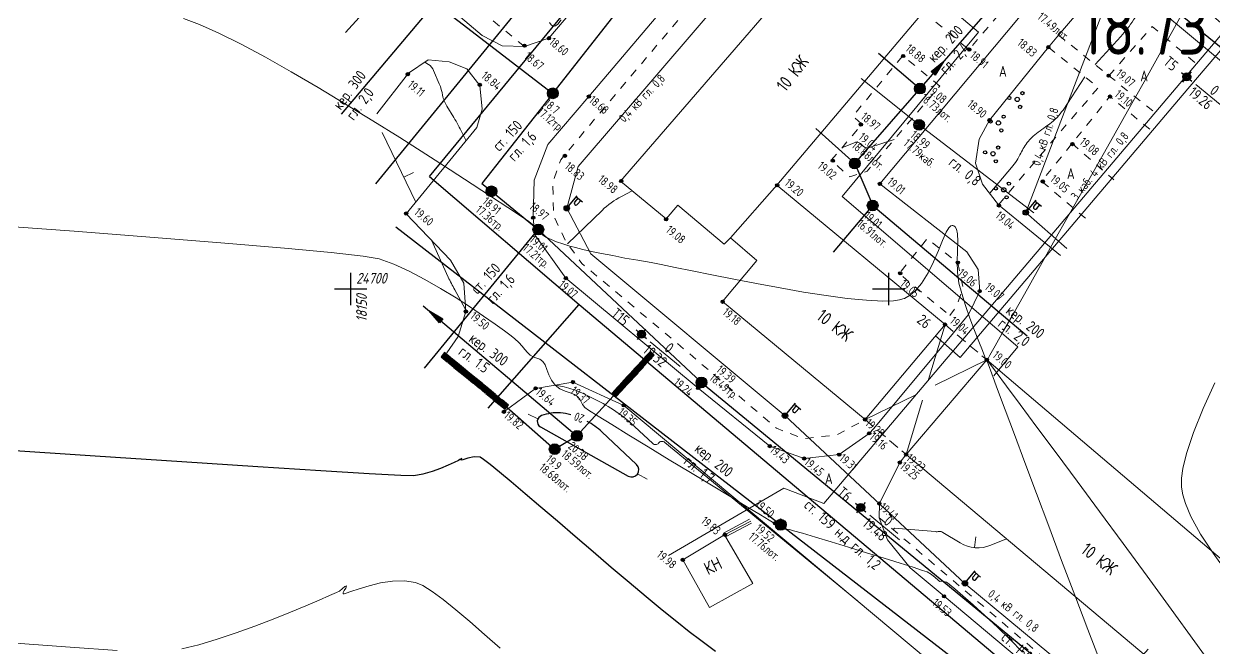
# Model space of a CAD drawing. Header units: metres. Extents: x 2491 to 4492, y 1184 to 2058.
# Drawn here: x 2711.6 to 2822.3, y 1672.9 to 1730.9 of the extents above; entities that cross this region are included whole.
import ezdxf
from ezdxf.enums import TextEntityAlignment as Align

# ---------------------------------------------------------------- set-up
doc = ezdxf.new("R2010")
doc.units = ezdxf.units.M
doc.linetypes.add('g5_01_5x1_5', pattern=[1.5, 0.75, -0.75])
doc.linetypes.add('g5_02x1', pattern=[1.5, 1, -0.5])
for name, color, linetype, transparency in [('01_Геодезические пункты', 7, 'Continuous', 0.6), ('02_Сетка', 7, 'Continuous', 0.6), ('03_Здания и строения', 7, 'Continuous', 0.6), ('05_Элементы зданий', 7, 'Continuous', 0.6), ('06_Инженерно-технические сооружения', 7, 'Continuous', 0.6), ('07_Объекты электропередачи', 7, 'Continuous', 0.6), ('10_Границы покрытий и угодий', 7, 'Continuous', 0.6), ('13_Растительность', 7, 'Continuous', 0.6), ('14_Ограждения', 7, 'Continuous', 0.6), ('19_Горизонтали', 7, 'Continuous', 0.6), ('30_Канализация', 7, 'Continuous', 0.6), ('31_Водопровод', 7, 'Continuous', 0.6), ('32_Теплосеть', 7, 'Continuous', 0.6), ('33_Газопровод', 7, 'Continuous', 0.6), ('35_Телефон', 7, 'Continuous', 0.6), ('37_Кабель низкого напряжения', 7, 'Continuous', 0.6), ('38_Кабели высокого напряжения', 7, 'Continuous', 0.6), ('44_Крышки колодцев', 7, 'Continuous', 0.6), ('61_Отметки высоты поверхности', 7, 'Continuous', 0.6)]:
    doc.layers.add(name, color=color, linetype=linetype, transparency=transparency)
doc.layers.add('Сети_Горизонтали.Вспомогательные', color=1, linetype='Continuous', lineweight=9)
doc.layers.add('Сети_Горизонтали.Основные', color=1, linetype='Continuous', lineweight=30)
doc.layers.add('Сетка', color=7, linetype='Continuous')
doc.styles.add('LIKE11', font='GOST_0.TTF')
doc.styles.add('LIKE14', font='GOST_0.TTF')
doc.styles.add('LIKE17', font='GOST_0.TTF')
doc.styles.add('LIKE32', font='GOST_0.TTF')
doc.styles.add('LIKE36', font='GOST_0.TTF')
doc.styles.add('Line_GUGK', font='GOST_0.TTF')
doc.styles.add('pragmai.shx', font='GOST_0.TTF')
doc.styles.get("Standard").update_dxf_attribs({"font": 'GOST_0.TTF'})
doc.linetypes.add('g5_119_1', pattern='A,4,-1,[31,GUGK_2005.shx,S=0.1,R=0,X=0,Y=0],0.35,[31,GUGK_2005.shx,S=0.08,R=0,X=0,Y=0],3.3,[31,GUGK_2005.shx,S=0.08,R=180,X=0,Y=0],0.35,[31,GUGK_2005.shx,S=0.1,R=180,X=0,Y=0],-1', length=10)
doc.linetypes.add('g5_119_3', pattern='A,4,-1,[31,GUGK_2005.shx,S=0.1,R=0,X=0,Y=0],4,[31,GUGK_2005.shx,S=0.1,R=180,X=0,Y=0],-1', length=10)
doc.linetypes.add('g5_122_g', pattern='A,1,-1,1.5,-0.4,["Г",Line_GUGK,S=1,R=0,X=0,Y=-0.5],-1.5,1.5,-1,4,-1,4,-1,3', length=20.9)
doc.linetypes.add('g5_122_k', pattern='A,1,-1,1.5,-0.4,["К",Line_GUGK,S=1,R=0,X=0,Y=-0.5],-1.5,1.5,-1,4,-1,4,-1,3', length=20.9)
doc.linetypes.add('g5_122_kl', pattern='A,1,-1,1.5,-0.4,["Кл",Line_GUGK,S=1,R=0,X=0,Y=-0.5],-2.4,1.5,-1,4,-1,4,-1,3', length=21.8)
doc.linetypes.add('g5_122_t', pattern='A,1,-1,1.5,-0.4,["Т",Line_GUGK,S=1,R=0,X=0,Y=-0.5],-1.5,1.5,-1,4,-1,4,-1,3', length=20.9)
doc.linetypes.add('g5_122_v', pattern='A,1,-1,1.5,-0.4,["В",Line_GUGK,S=1,R=0,X=0,Y=-0.5],-1.5,1.5,-1,4,-1,4,-1,3', length=20.9)
doc.linetypes.add('g5_133_t', pattern='A,2,[27,GUGK_2005.shx,S=0.4,R=0,X=0,Y=0],2,-1,2,[27,GUGK_2005.shx,S=0.4,R=0,X=0,Y=0],2,-1,2,[27,GUGK_2005.shx,S=0.4,R=0,X=0,Y=0],2,-0.1,["V",Line_GUGK,S=1,R=0,X=0,Y=-0.5],-1', length=15.1)
doc.linetypes.add('g5_472', pattern='A,0,-4,[25,GUGK_2005.shx,S=0.4,R=0,X=0,Y=-0.2],0', length=4)

# ---------------------------------------------------------------- blocks, each defined once
blk = doc.blocks.new('g5_012')
at = {"color": 92}
for points in [[(0, -1.5), (0, 1.5)], [(-1.5, 0), (1.5, 0)]]:
    blk.add_lwpolyline(points, dxfattribs=at)
blk = doc.blocks.new('g5_005_1')
h = blk.add_hatch(color=255)
edge = h.paths.add_edge_path()
edge.add_arc((0, 0), 0.338, 0, 360)
edge = h.paths.add_edge_path(flags=16)
edge.add_arc((0, 0), 0.1, 0, 360)
at = {"color": 0}
for p, q in [((-0.625, 0), (-0.375, 0)), ((0, 0.625), (0, 0.375)), ((0.375, 0), (0.625, 0)), ((0, -0.375), (0, -0.625))]:
    blk.add_line(p, q, dxfattribs=at)
for radius in [0.375, 0.0625]:
    blk.add_circle((0, 0), radius, dxfattribs=at)
blk = doc.blocks.new('g5_110_1c')
h = blk.add_hatch(color=255)
edge = h.paths.add_edge_path()
edge.add_arc((0, 0), 0.212, 0, 360)
edge = h.paths.add_edge_path(flags=16)
edge.add_arc((0, 0), 0.0975, 0, 360)
h = blk.add_hatch(color=0)
edge = h.paths.add_edge_path()
edge.add_arc((0, 0), 0.06, 0, 360)
at = {"color": 0}
for p, q in [((0, 0.25), (0, 1.5)), ((0, 1.38), (0.75, 1.38))]:
    blk.add_line(p, q, dxfattribs=at)
blk.add_lwpolyline([(0.2, 1.38), (0.2, 0.93, 1.040016), (0.55, 0.93), (0.55, 1.38)], format="xyb", dxfattribs=at)
for radius in [0.25, 0.06]:
    blk.add_circle((0, 0), radius, dxfattribs=at)
blk = doc.blocks.new('g5_394')
at = {"color": 0}
for centre, radius in [((0, 0), 0.2), ((0, 0.75), 0.15), ((-0.65, -0.37), 0.15), ((0.65, -0.37), 0.15)]:
    blk.add_circle(centre, radius, dxfattribs=at)
blk = doc.blocks.new('g5_117kb')
h = blk.add_hatch(color=255)
h.paths.add_polyline_path([(0.04, 0.04), (0.46, 0.04, 0.367426), (0.04, 0.46)])
h.paths.add_polyline_path([(-0.04, 0.46, 0.367426), (-0.46, 0.04), (-0.04, 0.04)])
h.paths.add_polyline_path([(-0.04, -0.04), (-0.46, -0.04, 0.367426), (-0.04, -0.46)])
h.paths.add_polyline_path([(0.04, -0.46, 0.367426), (0.46, -0.04), (0.04, -0.04)])
at = {"color": 0}
for points in [[(-0.5, 0), (0.5, 0)], [(0, 0.5), (0, -0.5)]]:
    blk.add_lwpolyline(points, dxfattribs=at)
blk.add_circle((0, 0), 0.5, dxfattribs=at)
blk = doc.blocks.new('g5_117sv')
h = blk.add_hatch(color=255)
h.paths.add_polyline_path([(-0.04, 0.46, 0.390634), (-0.46, 0, 0.11106), (-0.42, -0.2), (-0.04, 0.02)])
h.paths.add_polyline_path([(0.04, 0.02), (0.42, -0.2, 0.11106), (0.46, 0, 0.390634), (0.04, 0.46)])
h.paths.add_polyline_path([(-0.38, -0.26, 0.524447), (0.38, -0.26), (0, -0.04)])
at = {"color": 0}
for points in [[(0, 0.5), (0, 0)], [(0, 0), (-0.43, -0.25)], [(0.43, -0.25), (0, 0)]]:
    blk.add_lwpolyline(points, dxfattribs=at)
blk.add_circle((0, 0), 0.5, dxfattribs=at)
blk = doc.blocks.new('g5_122_3')
blk.add_hatch(color=0).paths.add_polyline_path([(0, -0.25), (0, 0.25), (1.5, 0)])
at = {"color": 0}
blk.add_lwpolyline([(0, -0.25), (0, 0.25), (1.5, 0), (0, -0.25)], dxfattribs=at)
blk = doc.blocks.new('g5_330')
blk.add_hatch(color=0).paths.add_polyline_path([(0.15, 0, 1), (-0.15, 0, 1)])
at = {"color": 0}
blk.add_circle((0, 0), 0.15, dxfattribs=at)
blk = doc.blocks.new('g5_117v')
h = blk.add_hatch(color=255)
h.paths.add_polyline_path([(-0.46, 0.04), (0.46, 0.04, 0.921954)])
h.paths.add_polyline_path([(0.46, -0.04), (-0.46, -0.04, 0.921954)])
at = {"color": 0}
blk.add_line((-0.5, 0), (0.5, 0), dxfattribs=at)
blk.add_circle((0, 0), 0.5, dxfattribs=at)
blk = doc.blocks.new('g5_128a')
h = blk.add_hatch(color=255)
h.paths.add_polyline_path([(-0.1625, 0.2125), (-0.3375, 0.2125), (-0.3375, -0.2125), (-0.1625, -0.2125)])
h.paths.add_polyline_path([(0.0875, 0.2125), (-0.0875, 0.2125), (-0.0875, -0.2125), (0.0875, -0.2125)])
h.paths.add_polyline_path([(0.3375, 0.2125), (0.1625, 0.2125), (0.1625, -0.2125), (0.3375, -0.2125)])
at = {"color": 0}
blk.add_lwpolyline([(-0.375, -0.25), (0.375, -0.25), (0.375, 0.25), (-0.375, 0.25)], close=True, dxfattribs=at)
for points in [[(-0.125, -0.25), (-0.125, 0.25)], [(0.125, -0.25), (0.125, 0.25)]]:
    blk.add_lwpolyline(points, dxfattribs=at)
blk = doc.blocks.new('g5_117kl')
h = blk.add_hatch(color=255)
h.paths.add_polyline_path([(0.42, 0.2, 0.633652), (-0.42, 0.2)])
h.paths.add_polyline_path([(-0.45, 0.12, 0.067116), (-0.46, 0, 0.067116), (-0.45, -0.12), (0.45, -0.12, 0.067116), (0.46, 0, 0.067116), (0.45, 0.12)])
h.paths.add_polyline_path([(-0.42, -0.2, 0.633652), (0.42, -0.2)])
at = {"color": 0}
for p, q in [((-0.47, 0.16), (0.47, 0.16)), ((-0.47, -0.16), (0.47, -0.16))]:
    blk.add_line(p, q, dxfattribs=at)
blk.add_circle((0, 0), 0.5, dxfattribs=at)
blk = doc.blocks.new('g_scratch')
at = {"color": 0, "linetype": 'ByBlock', "lineweight": 15}
blk.add_line((0, 0), (1, 0), dxfattribs=at)

msp = doc.modelspace()

# ---------------------------------------------------------------- linework, layer by layer
at = {"layer": '01_Геодезические пункты', "color": 7, "lineweight": 20, "flags": 128}
for points in [[(2823.35, 1722.97), (2820.57, 1725.28)], [(2772.66, 1699.04), (2769.87, 1701.35)], [(2793.03, 1682.93), (2790.26, 1685.24)]]:
    msp.add_lwpolyline(points, dxfattribs=at)
at = {"layer": '03_Здания и строения', "color": 7, "linetype": 'Continuous', "lineweight": 20, "flags": 128}
for points in [[(2800.03, 1737.69), (2791.6, 1744.63), (2767.11, 1716.28), (2771.33, 1712.77), (2772.43, 1714.06), (2776.74, 1710.43), (2777.32, 1711.02), (2781.64, 1715.9), (2795.26, 1732.04), (2800.03, 1737.69)], [(2777.32, 1711.02), (2779.78, 1708.9), (2776.58, 1705.09), (2789.83, 1694.12), (2797.26, 1702.96), (2781.64, 1715.9), (2777.32, 1711.02)], [(2801.14, 1699.67), (2793.65, 1690.87), (2828.93, 1661.22), (2832.35, 1665.31), (2831.01, 1666.49), (2834.7, 1671.2), (2830.07, 1675.07), (2801.14, 1699.67)], [(2775.38, 1676.64), (2772.88, 1681.08), (2776.78, 1683.39), (2779.41, 1678.88), (2775.38, 1676.64)]]:
    msp.add_lwpolyline(points, dxfattribs=at)
at = {"layer": '05_Элементы зданий', "color": 7, "linetype": 'Continuous', "lineweight": 20, "flags": 128}
for points, elevation in [([(2795.73, 1697.83), (2797.26, 1702.96)], 19.23), ([(2801.14, 1699.67), (2796.34, 1697.32)], 19), ([(2794.55, 1696.43), (2789.83, 1694.12)], 19), ([(2793.65, 1690.87), (2795.16, 1695.92)], 19.23)]:
    msp.add_lwpolyline(points, dxfattribs=dict(at, elevation=elevation))
at = {"layer": '05_Элементы зданий', "color": 7, "linetype": 'g5_02x1', "lineweight": 20, "flags": 128}
for points in [[(2797.26, 1702.96), (2801.14, 1699.67)], [(2789.83, 1694.12), (2793.65, 1690.87)]]:
    msp.add_lwpolyline(points, dxfattribs=at)
at = {"layer": '06_Инженерно-технические сооружения', "color": 7, "linetype": 'Continuous', "lineweight": 20, "flags": 128}
msp.add_lwpolyline([(2781.46, 1684.41), (2781.47, 1684.48), (2781.96, 1684.88), (2782.39, 1684.62), (2782.47, 1684.2), (2781.7, 1683.88), (2781.46, 1684.41)], dxfattribs=at)
at = {"layer": '10_Границы покрытий и угодий', "color": 7, "linetype": 'Continuous', "lineweight": 20, "flags": 128}
for points in [[(2714.28, 1811.62), (2717.1, 1813.54), (2720.6, 1814.58), (2723.47, 1813.42), (2725.39, 1812.18), (2734.26, 1804.77), (2735.87, 1803.42), (2736.43, 1802.96), (2755.02, 1787.46), (2771.31, 1773.88), (2783.63, 1763.12), (2784.66, 1760.31), (2784.16, 1757.56), (2781.19, 1754.03), (2780.05, 1752.66), (2778.92, 1751.33), (2760.45, 1729.57)], [(2808.86, 1737.18), (2809.06, 1740.81), (2807.22, 1743.71), (2798.38, 1751.27), (2794.8, 1753.2), (2791.49, 1753.52), (2789.01, 1752.48), (2786.6, 1750.63), (2764.16, 1724.15), (2760.34, 1719.68), (2759.09, 1716.37), (2758.99, 1712.89), (2759.13, 1711.29), (2762.02, 1707.27), (2774.32, 1697.05), (2780.98, 1691.65), (2784.18, 1690.5), (2787.43, 1690.86), (2790.22, 1692.84)], [(2760.45, 1729.57), (2758.17, 1728.81), (2756.09, 1728.86), (2754.25, 1729.83), (2738.36, 1743.31)], [(2808.86, 1737.18), (2791.21, 1716.03), (2799.29, 1709.72), (2800.35, 1708.06), (2800.49, 1706.05), (2799.45, 1703.9), (2798.04, 1702.18), (2790.63, 1693.3), (2790.22, 1692.84)], [(2824.65, 1729.5), (2817.83, 1735.41), (2815.95, 1735.87), (2814.25, 1735.94), (2812.29, 1735.13), (2807.81, 1729.87), (2806.87, 1728.75), (2801.41, 1721.97), (2800.42, 1720.2), (2800.1, 1717.97), (2800.76, 1716.02), (2802.23, 1714.09), (2808, 1709.38)], [(2750.96, 1700.31), (2752.01, 1701.85), (2752.73, 1704.16), (2752.54, 1706.8), (2751.3, 1708.95), (2747.17, 1713.25), (2753.75, 1721.27), (2754.24, 1722.97), (2754.04, 1725.17), (2752.83, 1726.74), (2751.17, 1727.37), (2749.22, 1727.57), (2747.4, 1726.33), (2744.45, 1722.54)], [(2817.71, 1649.66), (2819.48, 1651.67), (2808.88, 1660.73), (2767.41, 1695.44), (2762.68, 1697.6), (2759.21, 1697.02), (2756.26, 1694.84)], [(2793.65, 1690.87), (2793.06, 1690.12), (2791.16, 1686.31), (2791.15, 1684.99), (2791.91, 1682.95), (2794.01, 1680.33), (2797.17, 1677.69), (2823.67, 1655.47), (2847.54, 1636.97), (2850.86, 1637.24), (2853.57, 1638.78), (2859.48, 1645.17), (2863.94, 1650.34), (2862.62, 1651.37)]]:
    msp.add_lwpolyline(points, dxfattribs=at)
at = {"layer": '10_Границы покрытий и угодий', "color": 7, "linetype": 'g5_01_5x1_5', "lineweight": 20, "flags": 128}
for points in [[(2758.17, 1728.81), (2744.04, 1740.33), (2757.29, 1756.22), (2759.34, 1758.55), (2760.46, 1757.66), (2763.17, 1755.47), (2765.19, 1757.86), (2767.72, 1760.81), (2778.92, 1751.33)], [(2795.26, 1732.04), (2799.48, 1728.51), (2807.45, 1737.85), (2807.68, 1739.4), (2806.84, 1741.9), (2797.35, 1750.13), (2794.77, 1751.5), (2791.69, 1751.8), (2789.3, 1750.66), (2787.34, 1749.09), (2780.19, 1740.52), (2772.97, 1731.86), (2765.43, 1722.93), (2761.54, 1718.27), (2760.8, 1716.1), (2760.89, 1713.02), (2762.06, 1710.62), (2763.5, 1708.64), (2772.32, 1701.26), (2781.6, 1693.31), (2784.14, 1692.33), (2787.24, 1692.71), (2789.83, 1694.12)], [(2812.5, 1726.08), (2816.52, 1730.65), (2821, 1726.89)], [(2807.81, 1729.87), (2812.5, 1726.08), (2817.16, 1722.35)], [(2802.23, 1714.09), (2807.91, 1720.8), (2811.51, 1724.98), (2806.87, 1728.75)], [(2796.78, 1725.13), (2793.33, 1727.94), (2788.7, 1722.33), (2789.54, 1721.56), (2786.68, 1718.22), (2788.4, 1716.69), (2790.03, 1717.21), (2796.78, 1725.13)], [(2816.29, 1721.11), (2812.58, 1724.16), (2809.07, 1719.78), (2806.24, 1716.28), (2810.4, 1712.77)], [(2809.07, 1719.78), (2812.96, 1716.4)], [(2797.71, 1703.79), (2798.36, 1704.69), (2798.93, 1706.4), (2798.44, 1708.71), (2795.59, 1710.95), (2793, 1707.68), (2797.71, 1703.79)], [(2791.15, 1684.99), (2798.76, 1678.52), (2807.79, 1670.82), (2817.92, 1662.2), (2824.65, 1656.85), (2834.19, 1649.23), (2841.51, 1657.99), (2847.4, 1665.5)]]:
    msp.add_lwpolyline(points, dxfattribs=at)
at = {"layer": '14_Ограждения', "color": 7, "linetype": 'Continuous', "lineweight": 20, "flags": 128}
for points in [[(2776.68, 1683.57), (2779.1, 1684.85)], [(2776.87, 1683.21), (2779.29, 1684.5)]]:
    msp.add_lwpolyline(points, dxfattribs=at)
at = {"layer": '14_Ограждения', "color": 7, "linetype": 'g5_472', "lineweight": 20, "flags": 128}
msp.add_lwpolyline([(2776.78, 1683.39), (2779.2, 1684.67)], dxfattribs=at)
at = {"layer": '19_Горизонтали', "color": 32, "linetype": 'Continuous', "lineweight": 20, "flags": 128}
for points, elevation in [([(2811.21, 1727.12), (2813.59, 1729.73, 0.040994), (2814.79, 1731.27), (2814.97, 1731.54, -0.052661), (2815.79, 1732.56), (2815.79, 1732.56, 0.003461), (2816.72, 1733.5), (2817.18, 1733.96, -0.013236), (2817.91, 1734.67), (2818.28, 1735.02)], 19), ([(2748.9, 1727.36), (2749.24, 1727.14, -0.148754), (2749.73, 1726.56), (2750.26, 1725.33, -0.058405), (2750.57, 1724.27), (2750.57, 1724.27, 0.094861), (2750.96, 1723.25), (2751.61, 1722.2, -0.025708), (2752.38, 1720.77), (2752.74, 1720.04)], 19), ([(2810.25, 1726), (2808.23, 1722.9, -0.093377), (2806.99, 1721.62), (2806.6, 1721.34, -0.000224), (2805.92, 1720.85), (2805.92, 1720.85, 0.05154), (2805.3, 1720.31), (2805.12, 1720.12, 0.075119), (2804.38, 1719.02), (2804.32, 1718.9, -0.06451), (2803.44, 1717.55), (2801.42, 1715.16)], 19), ([(2787.68, 1719.38), (2788.83, 1719.86, -0.352417), (2789.53, 1719.65), (2789.53, 1719.65, 0.330476), (2790.25, 1719.41), (2792.55, 1720.17)], 19), ([(2768.17, 1715.4), (2767.18, 1714.87, 0.068871), (2765.39, 1713.57), (2762.17, 1710.47)], 19), ([(2749.52, 1710.8), (2751.09, 1707.37, 0.017016), (2751.38, 1706.77), (2751.38, 1706.77, -0.00229), (2751.7, 1706.19), (2752.65, 1704.4, -0.011229), (2752.7, 1704.3), (2752.72, 1704.24)], 19.5), ([(2761.03, 1697.33), (2761.87, 1697.15, -0.060806), (2763.5, 1696.59), (2764.74, 1695.99, -0.076154), (2768.4, 1693.48), (2770.09, 1691.89, 0.439269), (2770.64, 1691.93), (2770.64, 1691.93, -0.419756), (2771.21, 1692), (2789.13, 1677.26)], 19.5), ([(2802.99, 1683.02), (2801.51, 1682.43, -0.236268), (2798.67, 1682.66), (2797.06, 1683.63, 0.170401), (2796.71, 1683.71), (2796.71, 1683.71, -0.05276), (2796.34, 1683.7), (2792.56, 1684.01, 0.63072), (2792.5, 1683.9), (2792.58, 1683.77)], 19.5)]:
    msp.add_lwpolyline(points, format="xyb", dxfattribs=dict(at, elevation=elevation))
at = {"layer": '19_Горизонтали', "color": 32, "linetype": 'Continuous', "lineweight": 20, "elevation": 19.5, "flags": 128}
msp.add_lwpolyline([(2748.07, 1714.34), (2744.96, 1720.8)], dxfattribs=at)
at = {"layer": '19_Горизонтали', "color": 32, "linetype": 'Continuous', "lineweight": 30, "elevation": 20, "flags": 128}
msp.add_lwpolyline([(2762.47, 1694.56, 0.01602), (2761.99, 1694.68), (2761.99, 1694.68, 0.122793), (2760.18, 1694.61), (2759.77, 1694.49, 0.665849), (2759.65, 1693.45), (2767.82, 1688.87, 0.884957), (2768.6, 1689.93), (2765.36, 1692.98, 0.066246), (2764, 1693.95, 0.066246)], format="xyb", dxfattribs=at)
at = {"layer": '30_Канализация', "color": 42, "linetype": 'g5_122_kl', "lineweight": 30, "flags": 128}
for points in [[(2741.16, 1722.51), (2769.99, 1756.7)], [(2748.77, 1704.7), (2763.05, 1692.6), (2766.75, 1696.68)], [(2756.24, 1695.51), (2760.98, 1691.37), (2763.05, 1692.6)]]:
    msp.add_lwpolyline(points, dxfattribs=at)
at = {"layer": '30_Канализация', "color": 12, "linetype": 'g5_122_k', "lineweight": 30, "flags": 128}
for points in [[(2788.87, 1717.93), (2806.35, 1737.99)], [(2791.08, 1728.18), (2794.93, 1724.89)], [(2785.25, 1721.17), (2788.87, 1717.93)], [(2788.87, 1717.93), (2790.54, 1714.02)], [(2786.89, 1709.68), (2790.54, 1714.02), (2804.9, 1701.91)], [(2746.21, 1712.03), (2781.99, 1684.34), (2821.67, 1653.65), (2829.61, 1647.81), (2860.17, 1625.27), (2864.29, 1621.83)]]:
    msp.add_lwpolyline(points, dxfattribs=at)
at = {"layer": '31_Водопровод', "color": 94, "linetype": 'g5_122_v', "lineweight": 30, "flags": 128}
for points in [[(2736.85, 1742.86), (2760.8, 1724.45), (2787.08, 1757.91), (2824.09, 1727.74)], [(2760.8, 1724.45), (2754.22, 1716.06), (2755.1, 1715.34), (2759.46, 1711.79)], [(2748.89, 1698.89), (2759.46, 1711.79), (2774.62, 1697.57), (2811.31, 1667.38), (2816.15, 1672.78)]]:
    msp.add_lwpolyline(points, dxfattribs=at)
at = {"layer": '32_Теплосеть', "color": 5, "linetype": 'g5_122_t', "lineweight": 30, "flags": 128}
msp.add_lwpolyline([(2744.37, 1716.04), (2769.81, 1747.19)], dxfattribs=at)
at = {"layer": '33_Газопровод', "color": 132, "linetype": 'g5_122_g', "lineweight": 30, "flags": 128}
for points in [[(2749.36, 1716.72), (2778.66, 1752.3), (2783.81, 1748.32), (2790.45, 1743.3)], [(2749.36, 1716.72), (2763.26, 1704.83), (2863.49, 1620.41)], [(2754.79, 1695.18), (2763.26, 1704.83)]]:
    msp.add_lwpolyline(points, dxfattribs=at)
at = {"layer": '35_Телефон', "color": 6, "linetype": 'g5_133_t', "lineweight": 20, "flags": 128}
msp.add_lwpolyline([(2789.47, 1725.84), (2794.85, 1721.52), (2805.51, 1713.34)], dxfattribs=at)
at = {"layer": '37_Кабель низкого напряжения', "color": 1, "linetype": 'g5_119_3', "lineweight": 20, "flags": 128}
for points in [[(2808.58, 1710.01), (2804.77, 1713.37), (2813, 1734.9), (2792.37, 1751.34), (2777.96, 1734.95), (2763.17, 1717.64), (2762.1, 1713.77), (2764.33, 1709.53), (2782.39, 1694.48), (2799.11, 1678.89), (2847.25, 1638.94), (2870.51, 1666.32), (2874.65, 1670.74)], [(2820.13, 1740.13), (2814.08, 1734.86), (2823.14, 1727.24)], [(2796.38, 1701.91), (2798.68, 1699.88), (2819.31, 1724.24), (2828.94, 1735.6)], [(2801.81, 1698.18), (2804.04, 1700.87), (2787.71, 1714.86), (2800.38, 1730.15), (2796.2, 1733.7)]]:
    msp.add_lwpolyline(points, dxfattribs=at)
at = {"layer": '38_Кабели высокого напряжения', "color": 1, "linetype": 'g5_119_1', "lineweight": 20, "flags": 128}
for points in [[(2741.55, 1730.11), (2743.78, 1732.57), (2743.59, 1734.71), (2738.35, 1739.54), (2769.67, 1776.42), (2823.28, 1733.6), (2825.34, 1736.07)], [(2771.57, 1681.47), (2782.28, 1687.73), (2786, 1686.33), (2828.24, 1736.19)]]:
    msp.add_lwpolyline(points, dxfattribs=at)
at = {"layer": 'Сети_Горизонтали.Вспомогательные', "color": 42, "linetype": 'Continuous', "lineweight": 9, "flags": 128}
for points, elevation in [([(2819.53, 1732.23), (2818.45, 1730.3), (2817.18, 1728.04), (2815.76, 1725.52), (2814.23, 1722.8), (2812.63, 1719.96), (2810.99, 1717.06), (2809.37, 1714.18), (2807.79, 1711.38), (2806.29, 1708.72), (2804.92, 1706.29), (2803.71, 1704.15), (2802.7, 1702.36), (2801.92, 1700.99), (2801.43, 1700.12), (2801.26, 1699.81), (2801.21, 1699.73), (2801.18, 1699.65), (2801.39, 1699.36), (2802.01, 1698.53), (2802.98, 1697.23), (2804.26, 1695.51), (2805.81, 1693.42), (2807.59, 1691.03), (2809.54, 1688.39), (2811.63, 1685.56), (2813.82, 1682.59), (2816.05, 1679.55), (2818.28, 1676.49), (2820.48, 1673.46), (2822.59, 1670.53)], 19), ([(2811.75, 1671.47), (2810.55, 1674.59), (2809.33, 1677.8), (2808.1, 1681.03), (2806.91, 1684.2), (2805.76, 1687.26), (2804.68, 1690.13), (2803.71, 1692.74), (2802.85, 1695.03), (2802.15, 1696.93), (2801.61, 1698.38), (2801.27, 1699.29), (2801.15, 1699.61), (2801.1, 1699.65), (2801.08, 1699.7), (2801.05, 1699.75), (2800.96, 1699.96), (2800.73, 1700.53), (2800.4, 1701.38), (2800, 1702.41), (2799.58, 1703.55), (2799.17, 1704.72), (2798.82, 1705.83), (2798.56, 1706.8), (2798.41, 1707.81), (2798.39, 1708.83), (2798.42, 1709.8), (2798.45, 1710.67), (2798.43, 1711.39), (2798.34, 1711.82), (2798.2, 1712.03), (2798.07, 1712.12), (2797.99, 1712.15), (2797.93, 1712.16), (2797.8, 1712.12), (2797.61, 1711.95), (2797.36, 1711.53), (2797.02, 1710.78), (2796.64, 1709.84), (2796.19, 1708.8), (2795.68, 1707.75), (2795.06, 1706.77), (2794.49, 1706.1), (2794.01, 1705.69), (2793.66, 1705.47), (2793.48, 1705.38), (2793.35, 1705.33), (2793.04, 1705.25), (2792.46, 1705.17), (2791.48, 1705.14), (2789.96, 1705.22), (2788.18, 1705.39), (2786.21, 1705.66), (2784.11, 1705.98), (2781.93, 1706.36), (2779.75, 1706.76), (2777.62, 1707.17), (2775.6, 1707.57), (2773.76, 1707.95), (2772.17, 1708.27), (2770.87, 1708.53), (2769.95, 1708.71), (2768.7, 1708.93), (2767.51, 1709.14), (2766.38, 1709.36), (2765.34, 1709.57), (2764.4, 1709.76), (2763.59, 1709.94), (2762.91, 1710.11), (2762.4, 1710.25), (2761.74, 1710.45), (2761.16, 1710.65), (2760.65, 1710.85), (2760.22, 1711.05), (2759.88, 1711.25), (2759.58, 1711.51), (2759.38, 1711.76), (2759.19, 1712.02), (2758.9, 1712.3), (2758.58, 1712.52), (2757.81, 1713.05), (2756.64, 1713.83), (2755.12, 1714.83), (2753.31, 1716.02), (2751.26, 1717.35), (2749, 1718.8), (2746.6, 1720.33), (2744.09, 1721.89), (2741.54, 1723.45), (2738.99, 1724.98), (2736.49, 1726.44), (2734.09, 1727.8), (2731.83, 1729.01), (2729.78, 1730.03), (2727.98, 1730.85), (2726.47, 1731.41)], 19), ([(2761.58, 1731.27), (2761.27, 1730.89), (2761.05, 1730.72), (2760.92, 1730.68), (2760.85, 1730.69), (2760.78, 1730.72), (2760.66, 1730.81), (2760.5, 1731.05)], 18.5), ([(2804.47, 1672.48), (2803.32, 1673.66), (2802.13, 1674.81), (2800.97, 1675.9), (2799.88, 1676.88), (2798.93, 1677.73), (2798.16, 1678.39), (2797.64, 1678.83), (2797.41, 1679.01), (2797.15, 1679.08), (2796.91, 1679.09), (2796.79, 1679.08), (2796.74, 1679.1), (2796.69, 1679.12), (2796.59, 1679.21), (2796.34, 1679.43), (2795.99, 1679.7), (2795.59, 1679.95), (2795.18, 1680.1), (2794.31, 1680.39), (2793.08, 1680.78), (2791.6, 1681.24), (2789.97, 1681.74), (2788.29, 1682.25), (2786.67, 1682.75), (2785.21, 1683.19), (2784.01, 1683.55), (2783.18, 1683.79), (2782.82, 1683.9), (2782.54, 1683.92), (2782.31, 1683.92), (2782.05, 1683.98), (2781.76, 1684.13), (2781.54, 1684.31), (2781.42, 1684.42), (2781.33, 1684.5), (2781.24, 1684.58), (2780.93, 1684.76), (2780.12, 1685.25), (2778.89, 1685.99), (2777.34, 1686.93), (2775.55, 1688.02), (2773.61, 1689.19), (2771.63, 1690.39), (2769.68, 1691.57), (2767.87, 1692.68), (2766.28, 1693.66), (2765.01, 1694.44), (2764.14, 1694.99), (2763.77, 1695.24), (2763.57, 1695.51), (2763.45, 1695.76), (2763.33, 1696.01), (2763.11, 1696.27), (2762.82, 1696.45), (2762.41, 1696.59), (2761.95, 1696.75), (2761.47, 1696.98), (2761.03, 1697.33), (2760.68, 1697.79), (2760.44, 1698.29), (2760.26, 1698.79), (2760.1, 1699.22), (2759.89, 1699.53), (2759.61, 1699.74), (2759.32, 1699.84), (2759.03, 1699.93), (2758.7, 1700.11), (2758.44, 1700.35), (2758.21, 1700.63), (2757.96, 1700.95), (2757.66, 1701.28), (2757.29, 1701.63), (2756.94, 1701.89), (2756.31, 1702.36), (2755.45, 1702.99), (2754.38, 1703.74), (2753.15, 1704.56), (2751.81, 1705.44), (2750.38, 1706.31), (2748.92, 1707.15), (2747.45, 1707.91), (2746.02, 1708.56), (2744.68, 1709.06), (2743.19, 1709.31), (2740.2, 1709.65), (2735.86, 1710.06), (2730.32, 1710.53), (2723.75, 1711.06), (2716.31, 1711.63), (2708.14, 1712.24)], 19.5), ([(2822.33, 1697.53), (2821.25, 1695.15), (2820.37, 1692.93), (2819.71, 1690.95), (2819.38, 1689.56), (2819.25, 1688.66), (2819.23, 1688.12), (2819.24, 1687.88), (2819.27, 1687.64), (2819.36, 1687.13), (2819.61, 1686.31), (2820.12, 1685.11), (2821.02, 1683.48), (2822.17, 1681.71), (2823.52, 1679.83)], 19.5), ([(2720.31, 1672.66), (2715.96, 1672.95), (2710.45, 1673.36), (2703.94, 1673.88), (2696.58, 1674.49), (2688.54, 1675.16), (2679.96, 1675.89), (2671.01, 1676.65), (2661.84, 1677.42), (2652.61, 1678.19), (2643.49, 1678.94), (2634.62, 1679.64), (2626.16, 1680.28), (2618.27, 1680.85)], 20.5), ([(2755.9, 1672.86), (2754.46, 1674.14), (2753.09, 1675.35), (2751.8, 1676.44), (2750.63, 1677.38), (2749.6, 1678.14), (2748.73, 1678.69), (2748.06, 1678.98), (2747.01, 1679.14), (2745.9, 1679.1), (2744.79, 1678.93), (2743.73, 1678.67), (2742.8, 1678.39), (2742.05, 1678.13), (2741.61, 1677.98), (2741.41, 1677.92), (2741.34, 1677.91), (2741.32, 1677.92), (2741.31, 1677.95), (2741.32, 1678.04), (2741.41, 1678.22), (2741.57, 1678.46), (2741.62, 1678.66), (2741.48, 1678.61), (2741.26, 1678.4), (2740.98, 1678.18), (2740.7, 1678.05), (2740.05, 1677.76), (2739.08, 1677.33), (2737.86, 1676.81), (2736.42, 1676.21), (2734.82, 1675.57), (2733.12, 1674.92), (2731.37, 1674.28), (2729.62, 1673.7), (2727.92, 1673.19), (2726.33, 1672.79)], 20.5)]:
    msp.add_lwpolyline(points, dxfattribs=dict(at, elevation=elevation))
at = {"layer": 'Сети_Горизонтали.Основные', "color": 40, "linetype": 'Continuous', "lineweight": 30, "elevation": 20, "flags": 128}
msp.add_lwpolyline([(2775.94, 1672.56), (2774.57, 1673.58), (2773.48, 1674.4), (2772.32, 1675.32), (2770.97, 1676.4), (2769.49, 1677.63), (2767.9, 1678.97), (2766.24, 1680.37), (2764.56, 1681.81), (2762.87, 1683.25), (2761.24, 1684.66), (2759.68, 1685.99), (2758.24, 1687.23), (2756.95, 1688.32), (2755.85, 1689.24), (2754.98, 1689.95), (2754.37, 1690.42), (2754.07, 1690.61), (2753.49, 1690.64), (2752.91, 1690.53), (2752.46, 1690.39), (2752.27, 1690.33), (2752.31, 1690.43), (2752.35, 1690.52), (2752.28, 1690.48), (2752.18, 1690.4), (2752.03, 1690.32), (2751.65, 1690.13), (2751.09, 1689.87), (2750.38, 1689.58), (2749.59, 1689.3), (2748.74, 1689.05), (2747.89, 1688.89), (2746.68, 1688.92), (2743.74, 1689.08), (2739.26, 1689.35), (2733.4, 1689.72), (2726.34, 1690.18), (2718.28, 1690.72), (2709.38, 1691.32)], dxfattribs=at)

# ---------------------------------------------------------------- block references
at = {"layer": '01_Геодезические пункты', "color": 7, "linetype": 'Continuous', "lineweight": 20, "rotation": 320.2244407250127}
for p in [(2819.73, 1725.98, 19.25), (2769.04, 1702.05, 19.32), (2789.43, 1685.94, 19.48)]:
    msp.add_blockref('g5_005_1', p, dxfattribs=at)
at = {"layer": '02_Сетка', "color": 92, "linetype": 'Continuous', "lineweight": 15, "ltscale": 0.5}
for p in [(2742.03, 1706.26), (2792.03, 1706.26)]:
    msp.add_blockref('g5_012', p, dxfattribs=at)
at = {"layer": '06_Инженерно-технические сооружения', "color": 7, "linetype": 'Continuous', "lineweight": 20}
for p, rotation in [((2750.87, 1699.91, 19.77), 140.562084797758), ((2751.49, 1699.41, 19.8), 140.5620861111111), ((2769.3, 1699.47, 19.24), 46.07583333333334), ((2769.8, 1700.02, 19.22), 46.07583333333334), ((2752.07, 1698.93, 19.8), 140.5620861111111), ((2752.65, 1698.46, 19.73), 140.5620861111111), ((2753.24, 1697.98, 19.7), 140.5620861111111), ((2768.29, 1698.35, 19.27), 46.07583333333334), ((2768.79, 1698.9, 19.25), 46.07583333333334), ((2753.82, 1697.51, 19.7), 140.5620861111111), ((2754.4, 1697.02, 19.73), 140.5620861111111), ((2767.26, 1697.24, 19.31), 46.07583333333334), ((2767.77, 1697.79, 19.29), 46.07583333333334), ((2755.03, 1696.5, 19.73), 140.5620861111111), ((2755.66, 1695.98, 19.69), 140.5620861111111), ((2766.75, 1696.68, 19.32), 46.07583321586672), ((2756.24, 1695.51, 19.67), 140.5620861111111)]:
    msp.add_blockref('g5_128a', p, dxfattribs=dict(at, rotation=rotation))
at = {"layer": '07_Объекты электропередачи', "color": 7, "linetype": 'Continuous', "lineweight": 20}
for p, rotation in [((2762.1, 1713.77), 320.2655211251469), ((2804.77, 1713.37), 320.2655211251469), ((2782.39, 1694.48, 19.45), 320.2244407250127), ((2799.11, 1678.89, 19.68), 320.2244407250127)]:
    msp.add_blockref('g5_110_1c', p, dxfattribs=dict(at, rotation=rotation))
at = {"layer": '13_Растительность', "color": 92, "linetype": 'Continuous', "lineweight": 20, "rotation": 320.2655211251469}
for p in [(2803.98, 1723.89), (2802.23, 1721.7), (2801.72, 1718.83), (2802.72, 1715.48)]:
    msp.add_blockref('g5_394', p, dxfattribs=at)
at = {"layer": '19_Горизонтали', "color": 32, "linetype": 'Continuous', "lineweight": -3}
for p, rotation in [((2746.95, 1716.67, 19.5), 25.68814168538473), ((2759.41, 1694.18, 20), 153.2478615773089), ((2768.69, 1689.06, 20), 332.073033067888), ((2799.99, 1682.22, 19.5), 82.62953171073907)]:
    msp.add_blockref('g_scratch', p, dxfattribs=dict(at, rotation=rotation))
at = {"layer": '30_Канализация', "color": 7, "linetype": 'Continuous', "lineweight": 20}
for p, rotation in [((2796.17, 1726.31), 48.94720513962989), ((2750.43, 1703.3), 139.7192649071296)]:
    msp.add_blockref('g5_122_3', p, dxfattribs=dict(at, rotation=rotation))
at = {"layer": '44_Крышки колодцев', "color": 7, "linetype": 'Continuous', "lineweight": 20}
for name, p, rotation in [('g5_117v', (2760.8, 1724.45, 18.7), 320.2244407250127), ('g5_117kb', (2794.93, 1724.89, 19.08), 320.2655211251469), ('g5_117sv', (2794.85, 1721.52, 18.99), 320.2244407250127), ('g5_117kb', (2788.87, 1717.93, 19.04), 320.2244407250127), ('g5_117v', (2755.1, 1715.34, 18.91), 320.2244407250127), ('g5_117kb', (2790.54, 1714.02, 19.01), 320.2244407250127), ('g5_117v', (2759.46, 1711.79, 19.01), 320.2244407250127), ('g5_117v', (2774.62, 1697.57, 19.39), 320.2244407250127), ('g5_117kl', (2763.05, 1692.6, 20.38), 320.2655211251469), ('g5_117kl', (2760.98, 1691.37, 19.9), 320.2655211251469), ('g5_117kb', (2781.99, 1684.34, 19.52), 320.2244407250127)]:
    msp.add_blockref(name, p, dxfattribs=dict(at, rotation=rotation))
at = {"layer": '61_Отметки высоты поверхности', "color": 7, "linetype": 'Continuous', "lineweight": 20}
for p, rotation in [((2760.45, 1729.57, 18.6), 320.2244407250127), ((2758.17, 1728.88), 320.1837874390728), ((2799.52, 1728.52), 320.1837874390728), ((2806.86, 1728.74), 320.1837874390728), ((2793.37, 1727.92), 320.1837874390728), ((2747.33, 1726.23), 320.1837874390728), ((2812.47, 1726.09), 320.1837874390728), ((2754.02, 1725.24), 320.1837874390728), ((2764.16, 1724.15, 18.68), 320.2244407250127), ((2812.6, 1724.15), 320.1837874390728), ((2789.44, 1721.55), 320.1837874390728), ((2801.4, 1721.96), 320.1837874390728), ((2809.1, 1719.73), 320.1837874390728), ((2761.93, 1718.64), 320.1837874390728), ((2786.83, 1718.19), 320.1837874390728), ((2767.17, 1716.3), 320.1837874390728), ((2781.67, 1715.9), 320.1837874390728), ((2791.21, 1716.03), 320.1837874390728), ((2806.35, 1716.26), 320.1837874390728), ((2802.27, 1714.02), 320.1837874390728), ((2747.18, 1713.27), 320.1837874390728), ((2758.99, 1712.89, 18.97), 320.2244407250127), ((2771.34, 1712.74), 320.1837874390728), ((2798.45, 1708.71), 320.1837874390728), ((2762.02, 1707.27, 19.07), 320.2244407250127), ((2793.1, 1707.72), 320.1837874390728), ((2800.48, 1706.06), 320.1837874390728), ((2776.59, 1705.07), 320.1837874390728), ((2752.73, 1704.16), 320.1837874390728), ((2797.26, 1702.96, 19.04), 320.2244407250127), ((2801.14, 1699.67, 19), 320.2244407250127), ((2759.21, 1697.02, 19.64), 320.2244407250127), ((2762.68, 1697.6, 19.37), 320.2244407250127), ((2774.32, 1697.05, 19.24), 320.2244407250127), ((2756.26, 1694.84, 19.82), 320.2244407250127), ((2767.41, 1695.44, 19.35), 320.2244407250127), ((2789.83, 1694.12, 19.29), 320.2244407250127), ((2790.22, 1692.84, 19.16), 320.2244407250127), ((2780.98, 1691.65, 19.43), 320.2244407250127), ((2784.18, 1690.5, 19.45), 320.2244407250127), ((2787.43, 1690.86, 19.31), 320.2244407250127), ((2793.65, 1690.87, 19.23), 320.2244407250127), ((2793.06, 1690.12, 19.25), 320.2244407250127), ((2791.16, 1686.31, 19.41), 320.2244407250127), ((2781.47, 1684.48, 19.5), 320.2244407250127), ((2776.8, 1683.41), 320.1837874390728), ((2772.89, 1681.08), 320.1837874390728), ((2797.17, 1677.69, 19.53), 320.2244407250127)]:
    msp.add_blockref('g5_330', p, dxfattribs=dict(at, rotation=rotation))

# ---------------------------------------------------------------- texts
at = {"color": 7, "linetype": 'Continuous', "lineweight": 15, "ltscale": 0.5, "style": 'LIKE11'}
for s, rotation, p in [('17.49лот.', 320.2244, (2805.77, 1731.44)), ('19.08', 320.2655, (2795.54, 1724.66)), ('18.7', 320.2244, (2759.9, 1723.38)), ('16.73лот.', 320.2655, (2794.9, 1723.89)), ('17.12тр.', 320.2244, (2759.26, 1722.61)), ('19.04', 320.2244, (2789.15, 1720.25)), ('18.99', 320.2244, (2793.96, 1720.44)), ('18.88лот.', 320.2244, (2788.51, 1719.48)), ('17.79каб.', 320.2244, (2793.32, 1719.67)), ('17.36тр.', 320.2244, (2753.56, 1713.5)), ('18.91', 320.2244, (2754.2, 1714.27)), ('19.01', 320.2244, (2789.65, 1712.94)), ('16.91лот.', 320.2244, (2789.01, 1712.17)), ('19.01', 320.2244, (2758.57, 1710.71)), ('17.21тр.', 320.2244, (2757.93, 1709.94)), ('18.49тр.', 320.2244, (2775.29, 1697.88)), ('19.39', 320.2244, (2775.93, 1698.64)), ('20.38', 320.2655, (2762.16, 1691.52)), ('19.9', 320.2655, (2760.09, 1690.29)), ('18.59лот.', 320.2655, (2761.52, 1690.76)), ('18.68лот.', 320.2655, (2759.45, 1689.52)), ('19.52', 320.2244, (2779.55, 1683.87)), ('17.76лот.', 320.2244, (2778.91, 1683.1))]:
    msp.add_text(s, height=0.8, rotation=rotation, dxfattribs=at).set_placement(p)
at = {"color": 6, "linetype": 'ByBlock', "lineweight": 60, "insert": (2809.84, 1733.04), "char_height": 5, "attachment_point": 1}
msp.add_mtext_dynamic_manual_height_columns('18.73', width=22.4107, gutter_width=12.5, heights=[0], dxfattribs=at)
at = {"layer": '01_Геодезические пункты', "color": 7, "linetype": 'Continuous', "lineweight": 20, "ltscale": 0.5, "style": 'LIKE36'}
for s, p in [('T5', (2817.46, 1727.23)), ('19.26', (2819.8, 1724.37)), ('0', (2821.79, 1724.53)), ('T15', (2766.14, 1703.81)), ('19.32', (2769.1, 1700.43)), ('0', (2771.1, 1700.59)), ('T6', (2787.14, 1687.19)), ('0', (2791.48, 1684.49)), ('19.48', (2789.5, 1684.31))]:
    msp.add_text(s, height=1, rotation=320.2244, dxfattribs=at).set_placement(p)
at = {"layer": '03_Здания и строения', "color": 7, "linetype": 'Continuous', "lineweight": 15}
for s, height, rotation, style, p in [('10 КЖ', 1.2, 51.6728, 'LIKE14', (2782.43, 1724.51)), ('10 КЖ', 1.2, 321.9117, 'LIKE14', (2785.22, 1703.53)), ('26', 1, 320.5453, 'LIKE36', (2794.57, 1703.22)), ('10 КЖ', 1.2, 321.9117, 'LIKE14', (2809.8, 1681.81)), ('КН', 1.2, 25.7629, 'LIKE14', (2775.23, 1679.63))]:
    msp.add_text(s, height=height, rotation=rotation, dxfattribs=dict(at, style=style)).set_placement(p)
at = {"layer": '10_Границы покрытий и угодий', "color": 7, "linetype": 'Continuous', "lineweight": 15, "style": 'LIKE11'}
for p in [(2802.28, 1726), (2815.41, 1725.57), (2808.59, 1716.49), (2786.1, 1688.13)]:
    msp.add_text('А', height=1, dxfattribs=at).set_placement(p)
at = {"layer": '19_Горизонтали', "color": 32, "linetype": 'Continuous', "lineweight": 15, "style": 'pragmai.shx'}
msp.add_text('20', height=0.8, rotation=157.6851, dxfattribs=at).set_placement((2763.25, 1694.3, 20), align=Align.MIDDLE_CENTER)
at = {"layer": '30_Канализация', "color": 12, "linetype": 'Continuous', "lineweight": 15, "style": 'LIKE32'}
for s, rotation, p in [('кер. 200', 46.9063, (2796.27, 1727.24)), ('гл. 2,4', 46.9063, (2797.36, 1726.14)), ('кер. 200', 321.8423, (2802.83, 1704.07)), ('гл. 2,0', 321.8423, (2802.09, 1702.85)), ('кер. 200', 321.1427, (2773.9, 1691.24)), ('гл. 1,7', 321.1427, (2772.89, 1690.07))]:
    msp.add_text(s, height=1, rotation=rotation, dxfattribs=at).set_placement(p)
at = {"layer": '30_Канализация', "color": 42, "linetype": 'Continuous', "lineweight": 15, "style": 'LIKE32'}
for s, rotation, p in [('кер. 300', 53.3085, (2741.09, 1722.83)), ('гл. 2,0', 53.3085, (2742.3, 1721.86)), ('кер. 300', 323.3085, (2752.92, 1701.45)), ('гл. 1.5', 323.3085, (2751.95, 1700.24))]:
    msp.add_text(s, height=1, rotation=rotation, dxfattribs=at).set_placement(p)
at = {"layer": '31_Водопровод', "color": 94, "linetype": 'Continuous', "lineweight": 15, "style": 'LIKE32'}
for s, rotation, p in [('ст. 150', 46.9063, (2755.84, 1718.99)), ('гл. 1,6', 46.9063, (2757.24, 1718.05)), ('ст. 150', 46.9063, (2753.81, 1705.71)), ('гл. 1,6', 46.9063, (2755.22, 1704.78)), ('ст. 150 гл. 1,8', 318.8282, (2802.4, 1673.71))]:
    msp.add_text(s, height=1, rotation=rotation, dxfattribs=at).set_placement(p)
at = {"layer": '33_Газопровод', "color": 132, "linetype": 'Continuous', "lineweight": 15, "style": 'LIKE32'}
msp.add_text('ст. 159 н.д гл. 1,2', height=1, rotation=318.1691, dxfattribs=at).set_placement((2784.08, 1686.03))
at = {"layer": '35_Телефон', "color": 6, "linetype": 'Continuous', "lineweight": 15, "style": 'LIKE32'}
msp.add_text('гл. 0,8', height=1, rotation=320.3507, dxfattribs=at).set_placement((2797.52, 1717.88))
at = {"layer": '37_Кабель низкого напряжения', "color": 1, "linetype": 'Continuous', "lineweight": 15, "style": 'LIKE32'}
for rotation, p in [(46.3792, (2767.45, 1721.69)), (71.8154, (2806.08, 1717.64)), (321.9615, (2801.17, 1677.74))]:
    msp.add_text('0,4 кВ гл. 0,8', height=0.8, rotation=rotation, dxfattribs=at).set_placement(p)
at = {"layer": '38_Кабели высокого напряжения', "color": 1, "linetype": 'Continuous', "lineweight": 15, "style": 'LIKE32'}
msp.add_text('3 каб. 4 кВ гл. 0,8', height=0.8, rotation=50.819, dxfattribs=at).set_placement((2809.51, 1714.45))
at = {"layer": '61_Отметки высоты поверхности', "color": 7, "linetype": 'Continuous', "lineweight": 15, "ltscale": 0.5, "style": 'LIKE17'}
for s, rotation, p in [('18.60', 320.2244, (2760.39, 1729.1)), ('18.83', 320.1838, (2803.9, 1729.01, 4.27)), ('18.67', 320.1838, (2758.08, 1727.77, -14.74)), ('18.88', 320.1838, (2793.52, 1728.49, 4.27)), ('18.91', 320.1838, (2799.5, 1727.85, 4.27)), ('18.84', 320.1838, (2754.09, 1725.96, -14.74)), ('19.07', 320.1838, (2813.07, 1726.17, 4.27)), ('19.11', 320.1838, (2747.25, 1725.12, -14.74)), ('18.68', 320.2244, (2764.1, 1723.69)), ('18.90', 320.1838, (2799.25, 1723.31, 4.27)), ('19.10', 320.1838, (2812.94, 1724.23, 4.27)), ('18.97', 320.1838, (2789.36, 1722.15, 4.27)), ('19.08', 320.1838, (2809.7, 1719.81, 4.27)), ('18.83', 320.1838, (2761.84, 1717.54, -14.74)), ('19.02', 320.1838, (2785.34, 1717.58, 4.27)), ('18.98', 320.1838, (2764.93, 1716.32, -14.74)), ('19.20', 320.1838, (2782.27, 1715.98, 4.27)), ('19.01', 320.1838, (2791.81, 1716.11, 4.27)), ('19.05', 320.1838, (2806.95, 1716.34, 4.27)), ('18.97', 320.2244, (2758.54, 1713.8)), ('19.60', 320.1838, (2747.85, 1713.27, -14.74)), ('19.04', 320.1838, (2801.87, 1712.96, 4.27)), ('19.08', 320.1838, (2771.25, 1711.63, -14.74)), ('19.06', 320.1838, (2798.37, 1707.6, -14.74)), ('19.07', 320.2244, (2761.27, 1706.53)), ('19.05', 320.1838, (2793.01, 1706.61, -14.74)), ('19.07', 320.1838, (2800.88, 1706.31, -14.74)), ('19.50', 320.1838, (2753.04, 1703.6, -14.74)), ('19.18', 320.1838, (2776.5, 1703.96, -14.74)), ('19.04', 320.2244, (2797.63, 1703.17)), ('19.00', 320.2244, (2801.6, 1699.97)), ('19.24', 320.2244, (2771.97, 1697.45)), ('19.64', 320.2244, (2759.14, 1696.56)), ('19.37', 320.2244, (2762.37, 1696.68)), ('19.35', 320.2244, (2766.78, 1694.67)), ('19.82', 320.2244, (2756.19, 1694.37)), ('19.28', 320.2244, (2789.77, 1693.65)), ('19.16', 320.2244, (2790.15, 1692.37)), ('19.43', 320.2244, (2780.91, 1691.18)), ('19.31', 320.2244, (2787.36, 1690.4)), ('19.23', 320.2244, (2793.59, 1690.4)), ('19.45', 320.2244, (2784.11, 1690.03)), ('19.25', 320.2244, (2793, 1689.65)), ('19.50', 320.2244, (2779.53, 1686.12)), ('19.41', 320.2244, (2791.1, 1685.84)), ('19.83', 320.1838, (2774.51, 1684.57, 4.27)), ('19.98', 320.1838, (2770.39, 1681.43, 4.27)), ('19.53', 320.2244, (2796, 1676.95))]:
    msp.add_text(s, height=0.8, rotation=rotation, dxfattribs=at).set_placement(p)
at = {"layer": 'Сетка', "color": 3, "oblique": 15}
msp.add_text('24700', height=1, dxfattribs=at).set_placement((2742.53, 1706.76))
msp.add_text('18150', height=1, rotation=90, dxfattribs=at).set_placement((2742.53, 1705.76), align=Align.TOP_RIGHT)

doc.saveas('drawing.dxf')
